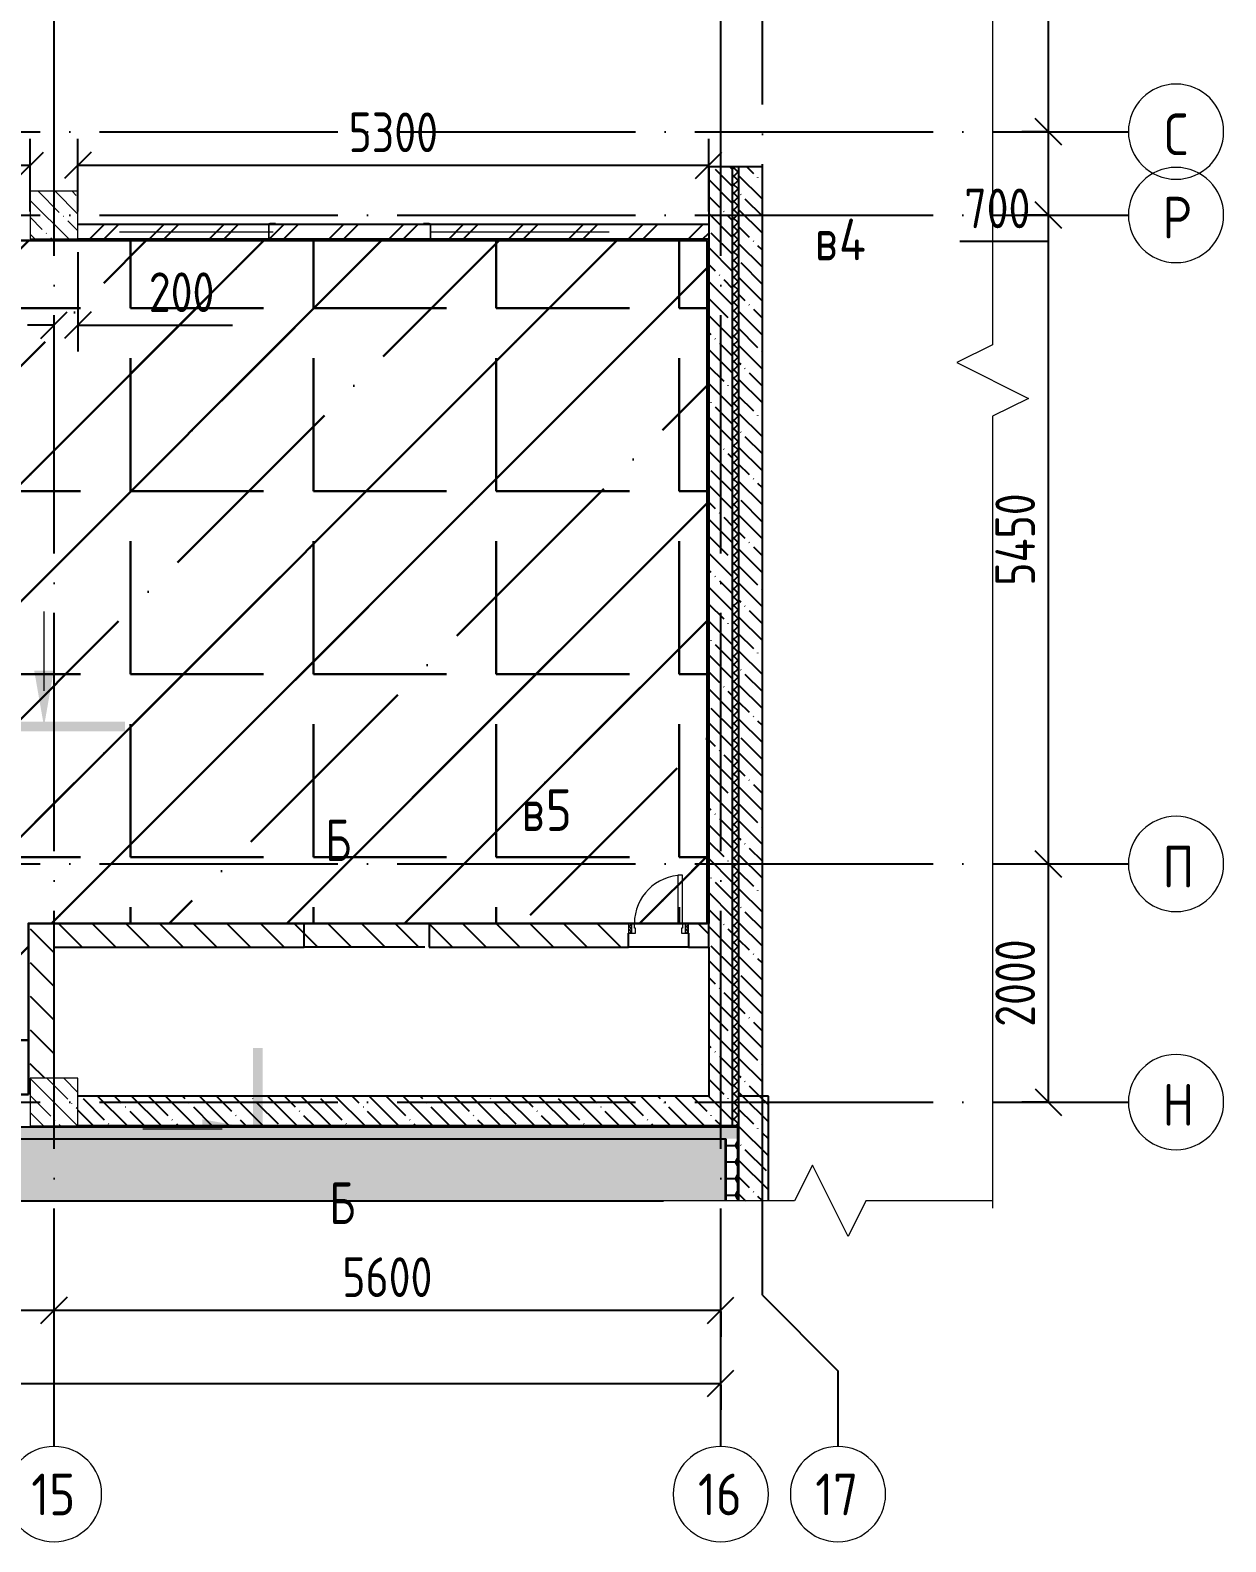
# Model space of a CAD drawing. Header units: millimetres. Extents: x -68946 to 690821, y -552984 to 293768.
# Drawn here: x 60627 to 70670, y 149458 to 162152 of the extents above; entities that cross this region are included whole.
import ezdxf

# ---------------------------------------------------------------- set-up
doc = ezdxf.new("R2010")
doc.units = ezdxf.units.MM
doc.linetypes.add('ADSK_Линия сетки', pattern=[2500, 2000, -250, 0, -250])
doc.layers.get('Defpoints').update_dxf_attribs({"color": 250})
for name, color, linetype, lineweight in [('0) блоки', 250, 'Continuous', 25), ('1.1) Стяжка 5 вып.', 30, 'Continuous', 30), ('1.2) Тепло-звук изол. + пленка 5 вып.', 200, 'Continuous', 30), ('1.3) Звуко-изол           5 вып.', 90, 'Continuous', 30), ('1.4) Стяжка 5 вып.', 30, 'Continuous', 30), ('A-ANNO-DIMS', 250, 'Continuous', 9), ('A-DETL-1', 250, 'Continuous', 53), ('A-DETL-GENF-1', 250, 'Continuous', 5), ('A-DOOR', 250, 'Continuous', 5), ('A-DOOR-1', 250, 'Continuous', 13), ('A-DOOR-FRAM', 250, 'Continuous', 5), ('A-GENM-1', 250, 'Continuous', 5), ('A-WALL', 250, 'Continuous', 9), ('A-WALL-1', 250, 'Continuous', 50), ('A-WALL-2', 250, 'Continuous', 5), ('A-WALL-3', 250, 'Continuous', 13), ('G-ANNO-SYMB-1', 250, 'Continuous', 40), ('G-ANNO-SYMB-2', 250, 'Continuous', 20), ('G-ANNO-SYMB-3', 250, 'Continuous', 9), ('I-WALL-1', 250, 'Continuous', 5), ('S-COLS-1', 250, 'Continuous', 5), ('S-COLS-2', 250, 'Continuous', 5), ('Оси', 250, 'Continuous', 9), ('Оси-1', 250, 'ADSK_Линия сетки', 9)]:
    doc.layers.add(name, color=color, linetype=linetype, lineweight=lineweight)
doc.styles.add('GOST Common', font='', dxfattribs={"width": 0.9, "height": 350})
doc.styles.add('GOST Common_1', font='', dxfattribs={"width": 0.9, "height": 250})
doc.styles.get("Standard").update_dxf_attribs({"font": 'ГОСТ тип А.ttf'})
doc.styles.get('GOST Common').set_extended_font_data('GOST Common')
doc.styles.get('GOST Common_1').set_extended_font_data('GOST Common')
doc.dimstyles.new('А3', dxfattribs={"dimtxt": 333, "dimasz": 222, "dimexe": 222, "dimexo": 111, "dimgap": 111, "dimtad": 1, "dimtoh": 1, "dimdec": 0, "dimrnd": 0.0015, "dimzin": 0, "dimdsep": 46, "dimtxsty": 'Standard', "dimblk": 'OBLIQUE', "dimcen": 0, "dimclrd": 7, "dimclre": 7, "dimclrt": 7, "dimadec": 0, "dimazin": 0, "dimtfac": 1, "dimtdec": 0, "dimtofl": 0, "dimtmove": 0, "dimatfit": 3, "dimfxl": 1, "dimtolj": 1, "dimtzin": 0, "dimarcsym": 0})
pattern_1 = [(0, (-2722.6, 109625.456), (120.968, 69.841), [80.645, -161.29]), (120, (-2722.6, 109625.456), (-120.96808, 69.84086), [80.645, -161.29]), (60, (-2722.6, 109625.456), (-8e-05, 139.68186), [0, -161.29, 80.645, 0])]
pattern_2 = [(135, (-2722.6, 109625.46), (-142.5612, -142.5612), []), (135, (-2580.04, 109625.46), (-142.5612, -142.5612), [252.016, -50.403, 3.353, -47.05])]
pattern_3 = [(135, (-2722.6, 109625.46), (-141.42136, -141.42136), [])]

# ---------------------------------------------------------------- blocks, each defined once
blk = doc.blocks.new('BSC_Колонна _Прямоугольная - 400x400-V10-АР1_План расстановки фахверков на отм_ -3_400_ Секция 1_')
at = {"layer": 'S-COLS-2'}
h = blk.add_hatch(dxfattribs=at)
h.set_pattern_fill('FP_18', color=256, style=0, pattern_type=2)
h.set_pattern_definition([(135, (-63550, -43525), (-142.5619, -142.5619), []), (135, (-63407.44, -43525), (-142.5619, -142.5619), [252.016, -50.403, 3.353, -47.05])])
h.paths.add_polyline_path([(-200, -200), (200, -200), (200, 200), (-200, 200)])
at = {"layer": 'S-COLS-1'}
for p, q in [((200, 200), (-200, 200)), ((-200, 200), (-200, -200)), ((200, -200), (200, 200)), ((-200, -200), (200, -200))]:
    blk.add_line(p, q, dxfattribs=at)
blk = doc.blocks.new('BSC_Колонна _Прямоугольная - 400x400-V11-АР1_План расстановки фахверков на отм_ -3_400_ Секция 1_')
at = {"layer": 'S-COLS-2'}
h = blk.add_hatch(dxfattribs=at)
h.set_pattern_fill('FP_19', color=256, style=0, pattern_type=2)
h.set_pattern_definition([(135, (-63550, -50975), (-142.5619, -142.5619), []), (135, (-63407.44, -50975), (-142.5619, -142.5619), [252.016, -50.403, 3.353, -47.05])])
h.paths.add_polyline_path([(-200, -200), (200, -200), (200, 200), (-200, 200)])
at = {"layer": 'S-COLS-1'}
for p, q in [((200, 200), (-200, 200)), ((-200, 200), (-200, -200)), ((200, -200), (200, 200)), ((-200, -200), (200, -200))]:
    blk.add_line(p, q, dxfattribs=at)
blk = doc.blocks.new('Дверь_СКБ_1Ст - СОШ_Дв_500x1250h_форкамеры-32518883-АР1_План расстановки фахверков на отм_ -3_400_ Секция 1_')
at = {"layer": 'A-DOOR'}
h = blk.add_hatch(dxfattribs=at)
h.set_pattern_fill('FP_54', color=256, style=0, pattern_type=2)
h.set_pattern_definition([(135, (2048.911, 164.685), (-14.14214, -14.14214), []), (225, (2048.911, 164.685), (14.14214, -14.14214), [])])
h.paths.add_polyline_path([(265, 20), (265, 100), (240, 100), (240, 20)])
at = {"layer": 'A-DOOR-FRAM'}
h = blk.add_hatch(dxfattribs=at)
h.set_pattern_fill('FP_55', color=256, style=0, pattern_type=2)
h.set_pattern_definition([(45, (-73.884, 164.685), (-14.1421, 14.1421), []), (135, (-73.884, 164.685), (-14.1421, -14.1421), [])])
h.paths.add_polyline_path([(-215, 20), (-215, 100), (-240, 100), (-240, 20)])
at = {"layer": 'A-DOOR'}
blk.add_arc((215, 100), 405, 90, 180, dxfattribs=at)
at = {"layer": 'A-DOOR-1'}
for p, q in [((215, 505), (175, 505)), ((175, 505), (175, 100)), ((215, 100), (215, 505)), ((175, 100), (215, 100))]:
    blk.add_line(p, q, dxfattribs=at)
at = {"layer": 'A-DOOR-FRAM'}
for p, q in [((-215, 100), (-240, 100)), ((-240, 100), (-240, 20)), ((-240, 20), (-215, 20)), ((-190, 100), (-215, 100)), ((-215, 100), (-215, 20)), ((-215, 20), (-215, 100)), ((-215, 20), (-180, 20)), ((-190, 60), (-190, 100)), ((-180, 60), (-190, 60)), ((-180, 20), (-180, 60)), ((215, 60), (205, 60)), ((205, 60), (205, 20)), ((205, 20), (240, 20)), ((215, 100), (215, 60)), ((240, 100), (215, 100)), ((240, 20), (240, 100)), ((265, 100), (240, 100)), ((240, 100), (240, 20)), ((240, 20), (265, 20)), ((265, 20), (265, 100))]:
    blk.add_line(p, q, dxfattribs=at)
blk = doc.blocks.new('Ом_Перемычка из уголков - A1-1_06 Ул 2-41028939-АР1_План расстановки фахверков на отм_ -3_400_ Секция 1_')
at = {"layer": 'A-GENM-1'}
blk.add_line((-500, 0), (1000, 0), dxfattribs=at)
blk = doc.blocks.new('Ом_Перемычка из уголков - A1-0_79-34184134-АР1_План расстановки фахверков на отм_ -3_400_ Секция 1_')
at = {"layer": 'A-GENM-1'}
blk.add_line((-520, 0), (770, 0), dxfattribs=at)
blk = doc.blocks.new('ADSK_КолоннаНесущая_Швеллер_Гнутый_ГОСТ 8278-83 - 140х60х5_таб_1-32331390-АР1_План расстановки фахверков на отм_ -3_400_ Секция 1_')
at = {"layer": 'S-COLS-1'}
for p, q in [((-16.2, 58), (-16.2, -58)), ((-11.2, -58), (-11.2, 58)), ((43.8, 70), (-4.2, 70)), ((-4.2, 65), (43.8, 65)), ((43.8, 65), (43.8, 70)), ((43.8, -65), (-4.2, -65)), ((-4.2, -70), (43.8, -70)), ((43.8, -70), (43.8, -65))]:
    blk.add_line(p, q, dxfattribs=at)
for centre, radius, start, end in [((-4.2, 58), 12, 90, 180), ((-4.2, 58), 7, 90, 180), ((-4.2, -58), 12, 180, 270), ((-4.2, -58), 7, 180, 270)]:
    blk.add_arc(centre, radius, start, end, dxfattribs=at)
blk = doc.blocks.new('ADSK_КолоннаНесущая_Швеллер_Гнутый_ГОСТ 8278-83 - 140х60х5_таб_1-32823743-АР1_План расстановки фахверков на отм_ -3_400_ Секция 1_')
at = {"layer": 'S-COLS-1'}
for p, q in [((-16.2, 58), (-16.2, -58)), ((-11.2, -58), (-11.2, 58)), ((43.8, 70), (-4.2, 70)), ((-4.2, 65), (43.8, 65)), ((43.8, 65), (43.8, 70)), ((43.8, -65), (-4.2, -65)), ((-4.2, -70), (43.8, -70)), ((43.8, -70), (43.8, -65))]:
    blk.add_line(p, q, dxfattribs=at)
for centre, radius, start, end in [((-4.2, 58), 12, 90, 180), ((-4.2, 58), 7, 90, 180), ((-4.2, -58), 12, 180, 270), ((-4.2, -58), 7, 180, 270)]:
    blk.add_arc(centre, radius, start, end, dxfattribs=at)
blk = doc.blocks.new('DET_L_Линия разрыва - М100-35318741-АР1_План расстановки фахверков на отм_ -3_400_ Секция 1_')
at = {"layer": 'A-DETL-GENF-1'}
for p, q in [((1270, 300), (1120, 0)), ((1570, -300), (1270, 300)), ((1120, 0), (0, 0)), ((1720, 0), (1570, -300)), ((2784, 0), (1720, 0))]:
    blk.add_line(p, q, dxfattribs=at)
blk = doc.blocks.new('DET_L_Линия разрыва - М100-35340016-АР1_План расстановки фахверков на отм_ -3_400_ Секция 1_')
at = {"layer": 'A-DETL-GENF-1'}
for p, q in [((6800, -300), (7100, 300)), ((7100, 300), (7250, 0)), ((0, 0), (6650, 0)), ((6650, 0), (6800, -300)), ((7250, 0), (13900, 0))]:
    blk.add_line(p, q, dxfattribs=at)
blk = doc.blocks.new('Ось сетки - Круг_Ø8 мм-39983606-АР1_План расстановки фахверков на отм_ -3_400_ Секция 1_')
at = {"layer": 'Оси'}
for start, end in [(360, 180), (180, 360)]:
    blk.add_arc((0, 0), 4, start, end, dxfattribs=at)
blk = doc.blocks.new('Разрез - Номер вида спереди_3_5 мм-32550530-АР1_План расстановки фахверков на отм_ -3_400_ Секция 1_')
at = {"layer": 'G-ANNO-SYMB-3'}
for points in [[(9.8, 0.4), (9.8, -0.39), (-0.33, -0.39), (-0.33, 0.4)], [(2.18, -4.67), (3, 0), (3.82, -4.67)]]:
    blk.add_hatch(color=256, dxfattribs=at).paths.add_polyline_path(points)
at = {"layer": 'G-ANNO-SYMB-2'}
blk.add_line((3, -3), (3, -9.66), dxfattribs=at)
blk = doc.blocks.new('_Oblique')
at = {"color": 0, "linetype": 'ByBlock', "lineweight": -2}
blk.add_line((-0.5, -0.5), (0.5, 0.5), dxfattribs=at)
blk = doc.blocks.new('*D5371')
at = {"layer": 'A-ANNO-DIMS', "color": 7, "lineweight": -2, "transparency": 16777216}
for p, q in [((56327, 151402), (60827, 151402)), ((56327, 151391), (56327, 151180)), ((60827, 151391), (60827, 151180))]:
    blk.add_line(p, q, dxfattribs=at)
at = {"layer": 'Defpoints', "color": 0, "lineweight": 30, "transparency": 16777216}
for p in [(56327, 151502), (60827, 151502), (60827, 151402)]:
    blk.add_point(p, dxfattribs=at)
at = {"layer": 'A-ANNO-DIMS', "color": 7, "lineweight": -2, "transparency": 16777216, "xscale": 222, "yscale": 222, "zscale": 222, "rotation": 180}
blk.add_blockref('_Oblique', (56327, 151402), dxfattribs=at)
at = {"layer": 'A-ANNO-DIMS', "color": 7, "lineweight": -2, "transparency": 16777216, "xscale": 222, "yscale": 222, "zscale": 222}
blk.add_blockref('_Oblique', (60827, 151402), dxfattribs=at)
at = {"layer": 'A-ANNO-DIMS', "color": 7, "lineweight": -2, "transparency": 16777216, "insert": (58577, 151680), "char_height": 333, "width": 2.57, "attachment_point": 5}
blk.add_mtext('\\A1;4500', dxfattribs=at)
blk = doc.blocks.new('*D5372')
at = {"layer": 'A-ANNO-DIMS', "color": 7, "lineweight": -2, "transparency": 16777216}
for p, q in [((60827, 151402), (66427, 151402)), ((60827, 151391), (60827, 151180)), ((66427, 151391), (66427, 151180))]:
    blk.add_line(p, q, dxfattribs=at)
at = {"layer": 'Defpoints', "color": 0, "lineweight": 30, "transparency": 16777216}
for p in [(60827, 151502), (66427, 151502), (66427, 151402)]:
    blk.add_point(p, dxfattribs=at)
at = {"layer": 'A-ANNO-DIMS', "color": 7, "lineweight": -2, "transparency": 16777216, "xscale": 222, "yscale": 222, "zscale": 222, "rotation": 180}
blk.add_blockref('_Oblique', (60827, 151402), dxfattribs=at)
at = {"layer": 'A-ANNO-DIMS', "color": 7, "lineweight": -2, "transparency": 16777216, "xscale": 222, "yscale": 222, "zscale": 222}
blk.add_blockref('_Oblique', (66427, 151402), dxfattribs=at)
at = {"layer": 'A-ANNO-DIMS', "color": 7, "lineweight": -2, "transparency": 16777216, "insert": (63627, 151680), "char_height": 333, "width": 2.48, "attachment_point": 5}
blk.add_mtext('\\A1;5600', dxfattribs=at)
blk = doc.blocks.new('*D5373')
at = {"layer": 'A-ANNO-DIMS', "color": 7, "lineweight": -2, "transparency": 16777216}
for p, q in [((-2723, 150788), (66427, 150788)), ((-2723, 150777), (-2723, 150566)), ((66427, 150777), (66427, 150566))]:
    blk.add_line(p, q, dxfattribs=at)
at = {"layer": 'Defpoints', "color": 0, "lineweight": 30, "transparency": 16777216}
for p in [(-2723, 150888), (66427, 150888), (66427, 150788)]:
    blk.add_point(p, dxfattribs=at)
at = {"layer": 'A-ANNO-DIMS', "color": 7, "lineweight": -2, "transparency": 16777216, "xscale": 222, "yscale": 222, "zscale": 222, "rotation": 180}
blk.add_blockref('_Oblique', (-2723, 150788), dxfattribs=at)
at = {"layer": 'A-ANNO-DIMS', "color": 7, "lineweight": -2, "transparency": 16777216, "xscale": 222, "yscale": 222, "zscale": 222}
blk.add_blockref('_Oblique', (66427, 150788), dxfattribs=at)
at = {"layer": 'A-ANNO-DIMS', "color": 7, "lineweight": -2, "transparency": 16777216, "insert": (31852, 151065), "char_height": 333, "width": 2.92, "attachment_point": 5}
blk.add_mtext('\\A1;69150', dxfattribs=at)
blk = doc.blocks.new('*D5375')
at = {"layer": 'A-ANNO-DIMS', "color": 7, "lineweight": -2, "transparency": 16777216}
for p, q in [((69168, 164300), (68957, 164300)), ((69179, 164300), (69179, 161300)), ((69168, 161300), (68957, 161300))]:
    blk.add_line(p, q, dxfattribs=at)
at = {"layer": 'Defpoints', "color": 0, "lineweight": 30, "transparency": 16777216}
for p in [(69279, 164300), (69179, 161300), (69279, 161300)]:
    blk.add_point(p, dxfattribs=at)
at = {"layer": 'A-ANNO-DIMS', "color": 7, "lineweight": -2, "transparency": 16777216, "xscale": 222, "yscale": 222, "zscale": 222}
for p, rotation in [((69179, 164300), 90), ((69179, 161300), 270)]:
    blk.add_blockref('_Oblique', p, dxfattribs=dict(at, rotation=rotation))
at = {"layer": 'A-ANNO-DIMS', "color": 7, "lineweight": -2, "transparency": 16777216, "insert": (68901, 162800), "char_height": 333, "width": 2.48, "attachment_point": 5, "rotation": 90}
blk.add_mtext('\\A1;3000', dxfattribs=at)
blk = doc.blocks.new('*D5376')
at = {"layer": 'A-ANNO-DIMS', "color": 7, "lineweight": -2, "transparency": 16777216}
for p, q in [((69168, 161300), (68957, 161300)), ((69179, 161300), (69179, 160600)), ((69168, 160600), (68957, 160600)), ((69179, 160600), (69179, 160378)), ((69179, 160378), (68435, 160378))]:
    blk.add_line(p, q, dxfattribs=at)
at = {"layer": 'Defpoints', "color": 0, "lineweight": 30, "transparency": 16777216}
for p in [(69279, 161300), (69179, 160600), (69279, 160600)]:
    blk.add_point(p, dxfattribs=at)
at = {"layer": 'A-ANNO-DIMS', "color": 7, "lineweight": -2, "transparency": 16777216, "xscale": 222, "yscale": 222, "zscale": 222}
for p, rotation in [((69179, 161300), 90), ((69179, 160600), 270)]:
    blk.add_blockref('_Oblique', p, dxfattribs=dict(at, rotation=rotation))
at = {"layer": 'A-ANNO-DIMS', "color": 7, "lineweight": -2, "transparency": 16777216, "insert": (68751, 160656), "char_height": 333, "width": 1.86, "attachment_point": 5}
blk.add_mtext('\\A1;700', dxfattribs=at)
blk = doc.blocks.new('*D5377')
at = {"layer": 'A-ANNO-DIMS', "color": 7, "lineweight": -2, "transparency": 16777216}
for p, q in [((69168, 160600), (68957, 160600)), ((69179, 160600), (69179, 155150)), ((69168, 155150), (68957, 155150))]:
    blk.add_line(p, q, dxfattribs=at)
at = {"layer": 'Defpoints', "color": 0, "lineweight": 30, "transparency": 16777216}
for p in [(69279, 160600), (69179, 155150), (69279, 155150)]:
    blk.add_point(p, dxfattribs=at)
at = {"layer": 'A-ANNO-DIMS', "color": 7, "lineweight": -2, "transparency": 16777216, "xscale": 222, "yscale": 222, "zscale": 222}
for p, rotation in [((69179, 160600), 90), ((69179, 155150), 270)]:
    blk.add_blockref('_Oblique', p, dxfattribs=dict(at, rotation=rotation))
at = {"layer": 'A-ANNO-DIMS', "color": 7, "lineweight": -2, "transparency": 16777216, "insert": (68901, 157875), "char_height": 333, "width": 2.57, "attachment_point": 5, "rotation": 90}
blk.add_mtext('\\A1;5450', dxfattribs=at)
blk = doc.blocks.new('*D5378')
at = {"layer": 'A-ANNO-DIMS', "color": 7, "lineweight": -2, "transparency": 16777216}
for p, q in [((69168, 155150), (68957, 155150)), ((69179, 155150), (69179, 153150)), ((69168, 153150), (68957, 153150))]:
    blk.add_line(p, q, dxfattribs=at)
at = {"layer": 'Defpoints', "color": 0, "lineweight": 30, "transparency": 16777216}
for p in [(69279, 155150), (69179, 153150), (69279, 153150)]:
    blk.add_point(p, dxfattribs=at)
at = {"layer": 'A-ANNO-DIMS', "color": 7, "lineweight": -2, "transparency": 16777216, "xscale": 222, "yscale": 222, "zscale": 222}
for p, rotation in [((69179, 155150), 90), ((69179, 153150), 270)]:
    blk.add_blockref('_Oblique', p, dxfattribs=dict(at, rotation=rotation))
at = {"layer": 'A-ANNO-DIMS', "color": 7, "lineweight": -2, "transparency": 16777216, "insert": (68901, 154150), "char_height": 333, "width": 2.48, "attachment_point": 5, "rotation": 90}
blk.add_mtext('\\A1;2000', dxfattribs=at)
blk = doc.blocks.new('*D5397')
at = {"layer": 'A-ANNO-DIMS', "color": 7, "lineweight": -2, "transparency": 16777216}
for p, q in [((61027, 160289), (61027, 159453)), ((60827, 159675), (60605, 159675)), ((60827, 159664), (60827, 159453)), ((61027, 159675), (62326, 159675))]:
    blk.add_line(p, q, dxfattribs=at)
at = {"layer": 'Defpoints', "color": 0, "lineweight": 30, "transparency": 16777216}
for p in [(61027, 160400), (60827, 159775), (61027, 159675)]:
    blk.add_point(p, dxfattribs=at)
at = {"layer": 'A-ANNO-DIMS', "color": 7, "lineweight": -2, "transparency": 16777216, "xscale": 222, "yscale": 222, "zscale": 222}
blk.add_blockref('_Oblique', (60827, 159675), dxfattribs=at)
at = {"layer": 'A-ANNO-DIMS', "color": 7, "lineweight": -2, "transparency": 16777216, "xscale": 222, "yscale": 222, "zscale": 222, "rotation": 180}
blk.add_blockref('_Oblique', (61027, 159675), dxfattribs=at)
at = {"layer": 'A-ANNO-DIMS', "color": 7, "lineweight": -2, "transparency": 16777216, "insert": (61899, 159952), "char_height": 333, "width": 1.86, "attachment_point": 5}
blk.add_mtext('\\A1;200', dxfattribs=at)
blk = doc.blocks.new('*D5408')
at = {"color": 7, "lineweight": -2, "transparency": 16777216}
for p, q in [((56527, 160631), (56527, 161240)), ((60627, 160631), (60627, 161240)), ((56527, 161018), (60627, 161018))]:
    blk.add_line(p, q, dxfattribs=at)
at = {"layer": 'Defpoints', "color": 0, "lineweight": 30, "transparency": 16777216}
for p in [(60627, 161018), (56527, 160520), (60627, 160520)]:
    blk.add_point(p, dxfattribs=at)
at = {"color": 7, "lineweight": -2, "transparency": 16777216, "xscale": 222, "yscale": 222, "zscale": 222, "rotation": 180}
blk.add_blockref('_Oblique', (56527, 161018), dxfattribs=at)
at = {"color": 7, "lineweight": -2, "transparency": 16777216, "xscale": 222, "yscale": 222, "zscale": 222}
blk.add_blockref('_Oblique', (60627, 161018), dxfattribs=at)
at = {"color": 7, "transparency": 16777216, "insert": (58577, 161295), "char_height": 333, "attachment_point": 5}
blk.add_mtext('\\A1;4100', dxfattribs=at)
blk = doc.blocks.new('*D5409')
at = {"color": 7, "lineweight": -2, "transparency": 16777216}
for p, q in [((61027, 160631), (61027, 161240)), ((66327, 160631), (66327, 161240)), ((61027, 161018), (66327, 161018))]:
    blk.add_line(p, q, dxfattribs=at)
at = {"layer": 'Defpoints', "color": 0, "lineweight": 30, "transparency": 16777216}
for p in [(66327, 161018), (61027, 160520), (66327, 160520)]:
    blk.add_point(p, dxfattribs=at)
at = {"color": 7, "lineweight": -2, "transparency": 16777216, "xscale": 222, "yscale": 222, "zscale": 222, "rotation": 180}
blk.add_blockref('_Oblique', (61027, 161018), dxfattribs=at)
at = {"color": 7, "lineweight": -2, "transparency": 16777216, "xscale": 222, "yscale": 222, "zscale": 222}
blk.add_blockref('_Oblique', (66327, 161018), dxfattribs=at)
at = {"color": 7, "transparency": 16777216, "insert": (63677, 161295), "char_height": 333, "attachment_point": 5}
blk.add_mtext('\\A1;5300', dxfattribs=at)

msp = doc.modelspace()

# ---------------------------------------------------------------- hatches: boundary and pattern name
at = {"layer": '0) блоки'}
h = msp.add_hatch(dxfattribs=at)
h.set_pattern_fill('FP_7', color=256, style=0, pattern_type=2)
h.set_pattern_definition([(45, (-2722.6, 109625.46), (-251.4472, 251.4472), []), (45, (-2722.6, 110006.46), (-251.4472, 251.4472), [])])
h.paths.add_polyline_path([(66327.4021, 160400.456), (66327.4021, 160520.456), (61027.4021, 160520.456), (61027.4021, 160400.456), (65513.0091, 160400.456)])
h = msp.add_hatch(dxfattribs=at)
h.set_pattern_fill('FP_53', color=256, style=0, pattern_type=2)
h.set_pattern_definition(pattern_3)
h.paths.add_polyline_path([(60827.4021, 153350.4566), (60827.4021, 154650.4566), (60627.4021, 154650.4566), (60627.4021, 153350.4566), (60656.9442, 153350.4566)])
h = msp.add_hatch(dxfattribs=at)
h.set_pattern_fill('FP_53', color=256, style=0, pattern_type=2)
h.set_pattern_definition(pattern_3)
h.paths.add_polyline_path([(65513.0091, 154450.4566), (65652.4021, 154450.4566), (65652.4021, 154650.4566), (62927.4021, 154650.4566), (62927.4021, 154450.4566)])
h.paths.add_polyline_path([(66327.4021, 154450.4566), (66327.4021, 154650.4566), (66157.4021, 154650.4566), (66157.4021, 154450.4566)])
h.paths.add_polyline_path([(62927.4021, 154450.4566), (62927.4021, 154650.4566), (60827.4021, 154650.4566), (60827.4021, 154450.4566)])
at = {"layer": '1.1) Стяжка 5 вып.', "lineweight": 30}
h = msp.add_hatch(dxfattribs=at)
h.set_pattern_fill('ANSI32', color=256, scale=220)
h.paths.add_polyline_path([(66312.4021, 160385.456), (52042.4411, 160385.456), (52042.4411, 153215.4566), (60612.4121, 153215.4566), (60612.4121, 154650.4566), (66312.4021, 154650.4566)])
at = {"layer": '1.2) Тепло-звук изол. + пленка 5 вып.', "lineweight": 30}
h = msp.add_hatch(dxfattribs=at)
h.set_pattern_fill('ANSI36', color=256, scale=220)
h.paths.add_polyline_path([(66312.4021, 160385.456), (52042.4411, 160385.456), (52042.4411, 153215.4566), (60612.4121, 153215.4566), (60612.4121, 154650.4566), (66312.4021, 154650.4566)])
at = {"layer": '1.3) Звуко-изол           5 вып.', "lineweight": 30}
h = msp.add_hatch(dxfattribs=at)
h.set_pattern_fill('ANGLE', color=256, scale=220)
h.set_pattern_definition([(0, (0, 0), (0, 1536.7), [1117.6, -419.1]), (90, (0, 0), (-1536.7, 9e-14), [1117.6, -419.1])])
h.paths.add_polyline_path([(66312.4021, 160385.456), (52042.4411, 160385.456), (52042.4411, 153215.4566), (60612.4121, 153215.4566), (60612.4121, 154650.4566), (66312.4021, 154650.4566)])
at = {"layer": '1.4) Стяжка 5 вып.', "lineweight": 30}
h = msp.add_hatch(dxfattribs=at)
h.set_pattern_fill('ANSI32', color=256, scale=220)
h.paths.add_polyline_path([(66312.4021, 160385.456), (52042.4411, 160385.456), (52042.4411, 153215.4566), (60612.4121, 153215.4566), (60612.4121, 154650.4566), (66312.4021, 154650.4566)])
at = {"layer": 'A-DETL-GENF-1', "lineweight": -2}
h = msp.add_hatch(dxfattribs=at)
h.set_pattern_fill('FP_56', color=256, style=0, pattern_type=2)
h.set_pattern_definition([(135, (-2298.33, 109625.46), (-424.2641, 3e-14), [600, 0, 0, 0]), (45, (-2722.6, 109625.46), (-424.2641, 0), [600, 0, 0, 0]), (45, (-2722.6, 109837.6), (-424.2641, 0), [150, -450]), (135, (-2404.4, 109943.65), (-424.2641, 3e-14), [150, -450]), (45, (-2404.4, 109731.52), (-424.2641, 0), [150, -450]), (135, (-2510.47, 109625.46), (-424.2641, 3e-14), [150, -450])])
h.paths.add_polyline_path([(66467.4021, 152320.3258), (66467.4021, 152840.4566), (-3032.6198, 152840.4566), (-3032.6198, 168310.4572), (6487.3802, 168310.4572), (6487.3802, 165360.456), (10717.4399, 165360.456), (10717.4399, 168310.4572), (66937.4021, 168310.4572), (66937.4021, 165360.4566), (68711.3946, 165360.4566), (68711.3946, 165880.4566), (67457.4021, 165880.4566), (67457.4021, 168830.4572), (10197.4399, 168830.4572), (10197.4399, 165880.456), (7007.3802, 165880.456), (7007.3802, 168830.4572), (-3552.6198, 168830.4572), (-3552.6198, 152320.4566), (65947.4062, 152320.3258)])
at = {"layer": 'A-WALL', "lineweight": -2}
for points in [[(66569.4021, 152942.4566), (66577.4021, 152942.4566), (66577.4021, 152950.4566), (-2930.6198, 152950.4566), (-2930.6198, 152942.4566), (65513.0091, 152942.4566)], [(66577.0131, 152320.3258), (66577.4021, 152320.3258), (66577.4021, 152942.4566), (66569.4021, 152942.4566), (66569.4021, 152320.3258)]]:
    msp.add_hatch(color=256, dxfattribs=at).paths.add_polyline_path(points)
at = {"layer": 'A-WALL-2', "lineweight": -2}
h = msp.add_hatch(dxfattribs=at)
h.set_pattern_fill('FP_2', color=256, style=0, pattern_type=2)
h.set_pattern_definition(pattern_1)
h.paths.add_polyline_path([(66469.4021, 152842.4566), (66569.4021, 152842.4566), (66569.4021, 152942.4566), (-3030.6198, 152942.4566), (-3030.6198, 152842.4566), (65513.0091, 152842.4566)])
h = msp.add_hatch(dxfattribs=at)
h.set_pattern_fill('FP_2', color=256, style=0, pattern_type=2)
h.set_pattern_definition(pattern_1)
h.paths.add_polyline_path([(66569.4021, 152320.3258), (66569.4021, 152842.4566), (66469.4021, 152842.4566), (66469.4021, 152320.3258), (66474.2655, 152320.3258)])
at = {"layer": 'I-WALL-1', "lineweight": -2}
h = msp.add_hatch(dxfattribs=at)
h.set_pattern_fill('FP_1', color=256, style=0, pattern_type=2)
h.set_pattern_definition(pattern_2)
h.paths.add_polyline_path([(66527.4021, 153200.4566), (66527.4021, 161005.4572), (66327.4021, 161005.4572), (66327.4021, 153200.4566)])
h = msp.add_hatch(dxfattribs=at)
h.set_pattern_fill('FP_52', color=256, style=0, pattern_type=2)
h.set_pattern_definition([(45, (-2722.6, 109625.456), (-35.35534, 35.35534), []), (135, (-2722.6, 109625.456), (-35.35534, -35.35534), [])])
h.paths.add_polyline_path([(66527.4021, 152950.4566), (66577.4021, 152950.4566), (66577.4021, 161005.4572), (66527.4021, 161005.4572), (66527.4021, 153536.0509)])
h = msp.add_hatch(dxfattribs=at)
h.set_pattern_fill('FP_1', color=256, style=0, pattern_type=2)
h.set_pattern_definition(pattern_2)
h.paths.add_polyline_path([(66577.4021, 153200.4566), (66777.4021, 153200.4566), (66777.4021, 161005.4572), (66577.4021, 161005.4572), (66577.4021, 153536.0509)])
h = msp.add_hatch(dxfattribs=at)
h.set_pattern_fill('FP_1', color=256, style=0, pattern_type=2)
h.set_pattern_definition(pattern_2)
h.paths.add_polyline_path([(66527.4021, 152950.4566), (66527.4021, 153200.4566), (61027.4021, 153200.4566), (61027.4021, 152950.4566), (65513.0091, 152950.4566)])
h = msp.add_hatch(dxfattribs=at)
h.set_pattern_fill('FP_1', color=256, style=0, pattern_type=2)
h.set_pattern_definition(pattern_2)
h.paths.add_polyline_path([(66827.4021, 152320.3258), (66827.4021, 153200.4566), (66577.4021, 153200.4566), (66577.4021, 152320.3258)])

# ---------------------------------------------------------------- linework, layer by layer
at = {"layer": '0) блоки'}
for p, q in [((66327.4021, 160520.456), (61027.4021, 160520.456)), ((61027.4021, 160400.456), (66327.4021, 160400.456)), ((62927.4021, 154650.4566), (60627.4021, 154650.4566)), ((62927.4021, 154450.4566), (62927.4021, 154650.4566)), ((62927.4021, 154650.4566), (63941.4021, 154650.4566)), ((65652.4021, 154650.4566), (63977.4021, 154650.4566)), ((63977.4021, 154650.4566), (63977.4021, 154450.4566)), ((65702.4021, 154650.4566), (66067.4021, 154650.4566)), ((66327.4021, 154650.4566), (66157.4021, 154650.4566)), ((66327.4021, 154450.4566), (66327.4021, 154650.4566)), ((65652.4021, 154450.4566), (65652.4021, 154570.4566)), ((66157.4021, 154570.4566), (66157.4021, 154450.4566)), ((60827.4021, 153350.4566), (60827.4021, 154450.4566)), ((60827.4021, 154450.4566), (62927.4021, 154450.4566)), ((63941.4021, 154450.4566), (62927.4021, 154450.4566)), ((63977.4021, 154450.4566), (65652.4021, 154450.4566)), ((66157.4021, 154450.4566), (65652.4021, 154450.4566)), ((66157.4021, 154450.4566), (66327.4021, 154450.4566))]:
    msp.add_line(p, q, dxfattribs=at)
at = {"layer": '1.1) Стяжка 5 вып.', "lineweight": 30}
for points in [[(66312.4021, 154650.4566), (66312.4021, 160385.456), (52042.4411, 160385.456), (52042.4411, 153215.4566), (60612.4121, 153215.4566)], [(60612.4121, 153215.4566), (60612.4121, 154650.4566), (66312.4021, 154650.4566)]]:
    msp.add_lwpolyline(points, dxfattribs=at)
at = {"layer": 'A-DETL-1', "lineweight": -2}
for p, q in [((66467.4021, 152840.4566), (-3032.6198, 152840.4566)), ((66467.4021, 152320.3258), (66467.4021, 152840.4566)), ((-3552.6198, 152320.4566), (65947.4021, 152320.4566))]:
    msp.add_line(p, q, dxfattribs=at)
at = {"layer": 'A-WALL-1', "lineweight": -2}
for p, q in [((66327.4021, 161005.4572), (66327.4021, 154650.4566)), ((66527.4021, 161005.4572), (66327.4021, 161005.4572)), ((66527.4021, 152950.4566), (66527.4021, 161005.4572)), ((66577.4021, 161005.4572), (66577.4021, 152320.3258)), ((66777.4021, 161005.4572), (66577.4021, 161005.4572)), ((66777.4021, 153200.4566), (66777.4021, 161005.4572)), ((66327.4021, 154450.4566), (66327.4021, 153200.4566)), ((66327.4021, 153200.4566), (61027.4021, 153200.4566)), ((66827.4021, 153200.4566), (66577.4021, 153200.4566)), ((66827.4021, 152320.3258), (66827.4021, 153200.4566)), ((61027.4021, 152950.4566), (66527.4021, 152950.4566))]:
    msp.add_line(p, q, dxfattribs=at)
at = {"layer": 'A-WALL-2', "lineweight": -2}
for p, q in [((-3032.6198, 152842.4566), (66469.4021, 152842.4566)), ((66469.4021, 152842.4566), (66469.4021, 152320.3258)), ((66577.4021, 152950.4566), (66527.4021, 152950.4566))]:
    msp.add_line(p, q, dxfattribs=at)
at = {"layer": 'A-WALL-3', "lineweight": -2}
for p, q in [((66577.4021, 161005.4572), (66527.4021, 161005.4572)), ((-2930.6198, 152942.4566), (66569.4021, 152942.4566)), ((66527.4021, 152950.4566), (61027.4021, 152950.4566)), ((66569.4021, 152942.4566), (66569.4021, 152320.3258))]:
    msp.add_line(p, q, dxfattribs=at)
at = {"layer": 'I-WALL-1', "lineweight": -2}
for p, q in [((52042.4411, 160385.456), (66312.4021, 160385.456)), ((66312.4021, 160385.456), (66312.4021, 154650.4566))]:
    msp.add_line(p, q, dxfattribs=at)
at = {"layer": 'Оси', "lineweight": -2}
for p, q in [((66777.4021, 151527.9072), (67412.4021, 150892.9072)), ((67412.4021, 150892.9072), (67412.4021, 150257.9072))]:
    msp.add_line(p, q, dxfattribs=at)
at = {"layer": 'Оси-1', "lineweight": -2}
for p, q in [((60827.4021, 150257.9072), (60827.4021, 170827.4611)), ((66427.4021, 150257.9072), (66427.4021, 170827.4611)), ((66777.4021, 151527.9072), (66777.4021, 169557.4611)), ((-6292.1491, 161300.4566), (69851.8838, 161300.4566)), ((-6292.1491, 160600.4566), (69851.8838, 160600.4566)), ((-6292.1491, 155150.4566), (69851.8838, 155150.4566)), ((-6292.1491, 153150.4566), (69851.8838, 153150.4566))]:
    msp.add_line(p, q, dxfattribs=at)

# ---------------------------------------------------------------- block references
at = {"layer": 'A-DETL-GENF-1', "lineweight": -2, "rotation": 269.9999999999999}
msp.add_blockref('DET_L_Линия разрыва - М100-35340016-АР1_План расстановки фахверков на отм_ -3_400_ Секция 1_', (68711.3946, 166160.4566), dxfattribs=at)
at = {"layer": 'A-DETL-GENF-1', "lineweight": -2}
msp.add_blockref('DET_L_Линия разрыва - М100-35318741-АР1_План расстановки фахверков на отм_ -3_400_ Секция 1_', (65927.4021, 152320.3258), dxfattribs=at)
at = {"layer": 'A-DOOR', "lineweight": -2}
msp.add_blockref('Дверь_СКБ_1Ст - СОШ_Дв_500x1250h_форкамеры-32518883-АР1_План расстановки фахверков на отм_ -3_400_ Секция 1_', (65892.4021, 154550.4566), dxfattribs=at)
at = {"layer": 'A-GENM-1', "lineweight": -2}
for name, p in [('Ом_Перемычка из уголков - A1-0_79-34184134-АР1_План расстановки фахверков на отм_ -3_400_ Секция 1_', (61897.4121, 160460.456)), ('Ом_Перемычка из уголков - A1-1_06 Ул 2-41028939-АР1_План расстановки фахверков на отм_ -3_400_ Секция 1_', (64491.3903, 160460.456))]:
    msp.add_blockref(name, p, dxfattribs=at)
at = {"layer": 'G-ANNO-SYMB-1', "lineweight": -2, "extrusion": (0, 0, -1), "xscale": 99.99999999999993, "yscale": 99.99999999999993, "zscale": 99.99999999999993}
for p, rotation in [((-60443.1814, 156305.6511), 180), ((-62538.9635, 152623.8518), 90.00000000000053)]:
    msp.add_blockref('Разрез - Номер вида спереди_3_5 мм-32550530-АР1_План расстановки фахверков на отм_ -3_400_ Секция 1_', p, dxfattribs=dict(at, rotation=rotation))
at = {"layer": 'S-COLS-1', "lineweight": -2}
for name, p in [('BSC_Колонна _Прямоугольная - 400x400-V11-АР1_План расстановки фахверков на отм_ -3_400_ Секция 1_', (60827.4021, 160600.456)), ('ADSK_КолоннаНесущая_Швеллер_Гнутый_ГОСТ 8278-83 - 140х60х5_таб_1-32823743-АР1_План расстановки фахверков на отм_ -3_400_ Секция 1_', (62644.6021, 160460.456)), ('BSC_Колонна _Прямоугольная - 400x400-V10-АР1_План расстановки фахверков на отм_ -3_400_ Секция 1_', (60827.4021, 153150.4566))]:
    msp.add_blockref(name, p, dxfattribs=at)
at = {"layer": 'S-COLS-1', "lineweight": -2, "rotation": 180}
msp.add_blockref('ADSK_КолоннаНесущая_Швеллер_Гнутый_ГОСТ 8278-83 - 140х60х5_таб_1-32331390-АР1_План расстановки фахверков на отм_ -3_400_ Секция 1_', (63975.2424, 160460.456), dxfattribs=at)
at = {"layer": 'Оси', "lineweight": -2, "xscale": 99.99999999999993, "yscale": 99.99999999999993, "zscale": 99.99999999999993, "rotation": 269.9999999999994}
for p in [(70251.8838, 161300.4566), (70251.8838, 160600.4566), (70251.8838, 155150.4566), (70251.8838, 153150.4566)]:
    msp.add_blockref('Ось сетки - Круг_Ø8 мм-39983606-АР1_План расстановки фахверков на отм_ -3_400_ Секция 1_', p, dxfattribs=at)
at = {"layer": 'Оси', "lineweight": -2, "xscale": 99.99999999999993, "yscale": 99.99999999999993, "zscale": 99.99999999999993}
for p in [(60827.4021, 149857.9072), (66427.4021, 149857.9072), (67412.4021, 149857.9072)]:
    msp.add_blockref('Ось сетки - Круг_Ø8 мм-39983606-АР1_План расстановки фахверков на отм_ -3_400_ Секция 1_', p, dxfattribs=at)

# ---------------------------------------------------------------- texts
at = {"layer": 'G-ANNO-SYMB-3', "lineweight": -2, "char_height": 350, "attachment_point": 1, "style": 'GOST Common_1'}
for s, insert, width in [('\\fGOST Common|b0|i0|c204|p34|;\\W.8;в', (67219.5038, 160570.2731), 243.713), (' 4', (67420.5871, 160570.2731), 391.2235), (' 5', (64958.0581, 155777.9569), 359.156), ('\\fGOST Common|b0|i0|c204|p34|;\\W.8;в', (64756.9747, 155777.9569), 243.713), ('\\fGOST Common|b0|i0|c204|p34|;\\W.8;Б', (63105.1639, 155524.393), 275.7805), ('\\fGOST Common|b0|i0|c204|p34|;\\W.8;Б', (63139.9631, 152477.1216), 275.7805)]:
    msp.add_mtext(s, dxfattribs=dict(at, insert=insert, width=width))
at = {"layer": 'Оси', "lineweight": -2, "char_height": 350, "attachment_point": 1, "style": 'GOST Common'}
for s, insert, width in [('\\fGOST Common|b0|i0|c204|p34|;\\W.9;С', (70153.4109, 161453.0435), 274.177125), ('\\fGOST Common|b0|i0|c204|p34|;\\W.9;Р', (70138.5609, 160753.0435), 310.253062), ('\\fGOST Common|b0|i0|c204|p34|;\\W.9;П', (70138.5609, 155303.0435), 310.253062), ('\\fGOST Common|b0|i0|c204|p34|;\\W.9;Н', (70138.5609, 153303.0435), 310.253062), ('15', (60636.2215, 150030.4406), 461.772), ('16', (66236.2215, 150030.4406), 461.772), ('17', (67221.2215, 150030.4406), 461.772)]:
    msp.add_mtext(s, dxfattribs=dict(at, insert=insert, width=width))

# ---------------------------------------------------------------- dimensions: what is measured, and where the dimension line sits
for base, p1, p2, picture, middle in [((60627.4021, 161017.5831), (56527.4021, 160520.456), (60627.4021, 160520.456), '*D5408', (58577.4021, 161295.0831)), ((66327.4021, 161017.5831), (61027.4021, 160520.456), (66327.4021, 160520.456), '*D5409', (63677.4021, 161295.0831))]:
    dim = msp.add_linear_dim(base=base, p1=p1, p2=p2, dimstyle='А3')
    dim.commit()
    dim.dimension.update_dxf_attribs({"geometry": picture, "text_midpoint": middle})
at = {"layer": 'A-ANNO-DIMS', "lineweight": -2}
for base, p1, p2, picture, middle in [((69178.6357, 161300.4566), (69278.6206, 164300.4566), (69278.6206, 161300.4566), '*D5375', (68901.1357, 162800.4566)), ((69178.6357, 160600.4566), (69278.6206, 161300.4566), (69278.6206, 160600.4566), '*D5376', (68751.2857, 160655.9566)), ((69178.6357, 155150.4566), (69278.6206, 160600.4566), (69278.6206, 155150.4566), '*D5377', (68901.1357, 157875.4566)), ((69178.6357, 153150.4566), (69278.6206, 155150.4566), (69278.6206, 153150.4566), '*D5378', (68901.1357, 154150.4566))]:
    dim = msp.add_linear_dim(base=base, p1=p1, p2=p2, angle=90, dimstyle='А3', dxfattribs=at)
    dim.commit()
    dim.dimension.update_dxf_attribs({"geometry": picture, "text_midpoint": middle})
for base, p1, p2, picture, middle in [((61027.4021, 159674.8975), (60827.4021, 159774.8824), (61027.4021, 160400.456), '*D5397', (61898.7521, 159952.3975)), ((60827.4021, 151402.2913), (56327.4021, 151502.2762), (60827.4021, 151502.2762), '*D5371', (58577.4021, 151679.7913)), ((66427.4021, 151402.2913), (60827.4021, 151502.2762), (66427.4021, 151502.2762), '*D5372', (63627.4021, 151679.7913)), ((66427.4021, 150787.8742), (-2722.5979, 150887.8591), (66427.4021, 150887.8591), '*D5373', (31852.4021, 151065.3742))]:
    dim = msp.add_linear_dim(base=base, p1=p1, p2=p2, dimstyle='А3', dxfattribs=at)
    dim.commit()
    dim.dimension.update_dxf_attribs({"geometry": picture, "text_midpoint": middle})

doc.saveas('drawing.dxf')
